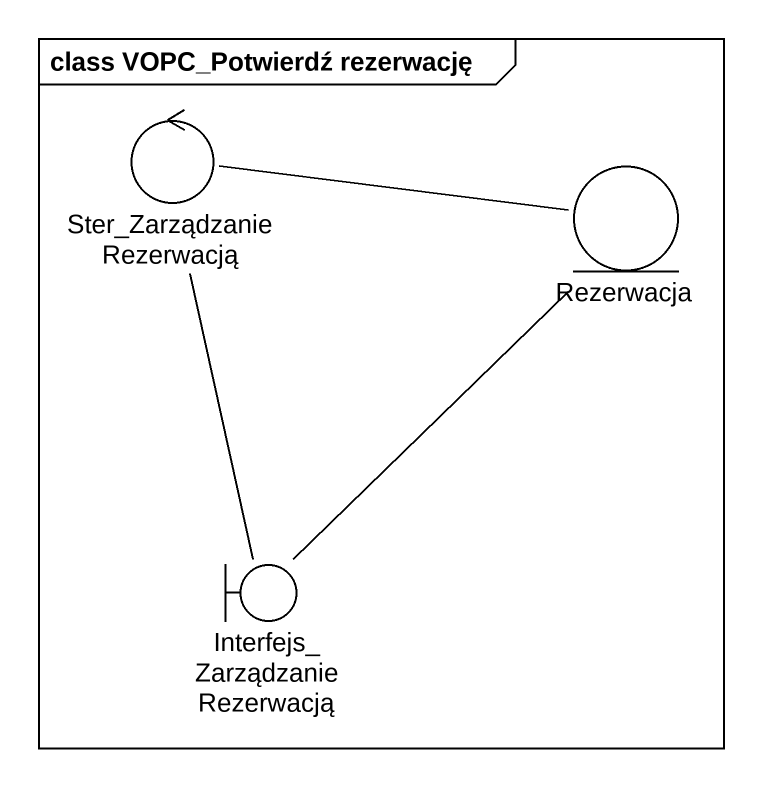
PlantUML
@startuml
mainframe class VOPC_Potwierdź rezerwację
control Ster_ZarządzanieRezerwacją
entity Rezerwacja
boundary "Interfejs_ZarządzanieRezerwacją" as Interfejs
Ster_ZarządzanieRezerwacją -- Interfejs
Rezerwacja -left- Ster_ZarządzanieRezerwacją
Interfejs -up- Rezerwacja
@enduml
